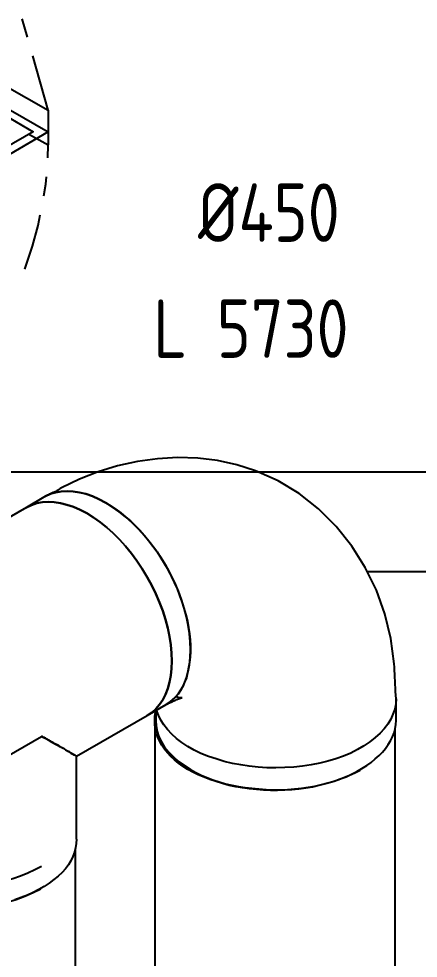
# Model space of a CAD drawing. Header units: metres. Extents: x 20 to 415, y 5 to 292.
# Drawn here: x 270.56 to 277.67, y 181.25 to 197.97 of the extents above; entities that cross this region are included whole.
import ezdxf

# ---------------------------------------------------------------- set-up
doc = ezdxf.new("R2010")
doc.units = ezdxf.units.M
for name, color, linetype in [('ВОЗДУХОВОДЫ', 7, 'Continuous'), ('ИЗОЛЯЦИЯ', 3, 'Continuous'), ('ОБОЗНАЧЕНИЯ', 7, 'Continuous')]:
    doc.layers.add(name, color=color, linetype=linetype)
doc.styles.add('GOST', font='isocpeur.ttf')

msp = doc.modelspace()

# ---------------------------------------------------------------- linework, layer by layer
at = {"layer": 'ВОЗДУХОВОДЫ'}
for points in [[(270.417, 196.192), (270.82, 195.957), (268.054, 194.365), (264.634, 196.343)], [(277.273, 185.866), (277.268, 185.931), (277.265, 185.995), (277.262, 186.058), (277.259, 186.121), (277.256, 186.183), (277.254, 186.244), (277.251, 186.305), (277.248, 186.366), (277.244, 186.426), (277.239, 186.487), (277.183, 186.936), (277.076, 187.375), (276.923, 187.799), (276.724, 188.203), (276.485, 188.582), (276.208, 188.93), (275.895, 189.244), (275.55, 189.517), (275.176, 189.745), (274.775, 189.923), (274.442, 190.031), (274.098, 190.105), (273.746, 190.147), (273.389, 190.157), (273.03, 190.136), (272.673, 190.087), (272.321, 190.009), (271.976, 189.905), (271.642, 189.775), (271.322, 189.621), (271.302, 189.606), (271.282, 189.593), (271.262, 189.58), (271.241, 189.568), (271.22, 189.556), (271.198, 189.545), (271.176, 189.534), (271.153, 189.524), (271.129, 189.514), (271.105, 189.504)], [(271.038, 189.47), (270.702, 189.269)], [(271.038, 189.47), (271.126, 189.51), (271.22, 189.538), (271.319, 189.556), (271.422, 189.562), (271.53, 189.556), (271.641, 189.539), (271.755, 189.51), (271.872, 189.47), (271.99, 189.417), (272.11, 189.353)], [(273.183, 185.766), (273.265, 185.817), (273.338, 185.88), (273.403, 185.954), (273.46, 186.038), (273.508, 186.133), (273.548, 186.236), (273.579, 186.35), (273.601, 186.471), (273.614, 186.601), (273.619, 186.738), (273.614, 186.881), (273.601, 187.027), (273.579, 187.175), (273.548, 187.326), (273.508, 187.478), (273.46, 187.63), (273.403, 187.782), (273.338, 187.933), (273.265, 188.083), (273.183, 188.23), (273.095, 188.373), (273.001, 188.511), (272.902, 188.642), (272.798, 188.768), (272.691, 188.886), (272.58, 188.996), (272.466, 189.099), (272.349, 189.193), (272.23, 189.278), (272.11, 189.353), (271.99, 189.417), (271.872, 189.47), (271.755, 189.51), (271.641, 189.539), (271.53, 189.556), (271.422, 189.562), (271.319, 189.556), (271.22, 189.538), (271.126, 189.51), (271.038, 189.47)], [(270.702, 189.269), (257.494, 181.642)], [(272.848, 185.565), (272.929, 185.62), (273.003, 185.687), (273.068, 185.763), (273.124, 185.849), (273.173, 185.944), (273.212, 186.047), (273.243, 186.159), (273.266, 186.278), (273.279, 186.404), (273.284, 186.537), (273.279, 186.68), (273.266, 186.826), (273.243, 186.974), (273.212, 187.125), (273.173, 187.277), (273.124, 187.429), (273.068, 187.581), (273.003, 187.732), (272.929, 187.881), (272.848, 188.029), (272.759, 188.176), (272.665, 188.318), (272.567, 188.452), (272.463, 188.58), (272.356, 188.699), (272.244, 188.811), (272.13, 188.914), (272.014, 189.008), (271.895, 189.093), (271.775, 189.168), (271.655, 189.229), (271.536, 189.279), (271.42, 189.318), (271.306, 189.346), (271.195, 189.363), (271.087, 189.369), (270.984, 189.362), (270.885, 189.344), (270.791, 189.313), (270.702, 189.269)], [(270.702, 189.269), (270.791, 189.313), (270.885, 189.344), (270.984, 189.362), (271.087, 189.369), (271.195, 189.363), (271.306, 189.346), (271.42, 189.318), (271.536, 189.279), (271.655, 189.229), (271.775, 189.168), (271.895, 189.093), (272.014, 189.008), (272.13, 188.914), (272.244, 188.811), (272.355, 188.699), (272.463, 188.58), (272.567, 188.452), (272.665, 188.318), (272.759, 188.176), (272.848, 188.029), (272.929, 187.881), (273.003, 187.732), (273.068, 187.581), (273.124, 187.429), (273.172, 187.277), (273.212, 187.125), (273.243, 186.974), (273.266, 186.826), (273.279, 186.68), (273.284, 186.537), (273.279, 186.404), (273.266, 186.278), (273.243, 186.159), (273.212, 186.047), (273.172, 185.944), (273.124, 185.849), (273.068, 185.763), (273.003, 185.687), (272.929, 185.62), (272.848, 185.565)], [(272.11, 189.353), (272.2, 189.3), (272.289, 189.241), (272.377, 189.176), (272.463, 189.106), (272.548, 189.03), (272.632, 188.95), (272.714, 188.865), (272.794, 188.775), (272.872, 188.68), (272.948, 188.582), (273.022, 188.48), (273.091, 188.375), (273.157, 188.268), (273.218, 188.159), (273.275, 188.048), (273.329, 187.935), (273.378, 187.821), (273.423, 187.706), (273.464, 187.591), (273.502, 187.476), (273.534, 187.361), (273.562, 187.247), (273.584, 187.134), (273.601, 187.024), (273.613, 186.916), (273.619, 186.811), (273.619, 186.708), (273.614, 186.608), (273.602, 186.512), (273.585, 186.42), (273.567, 186.327), (273.544, 186.24), (273.514, 186.16), (273.48, 186.086), (273.441, 186.017), (273.397, 185.955), (273.349, 185.899), (273.297, 185.848), (273.242, 185.804), (273.183, 185.766)], [(272.848, 185.565), (273.183, 185.766)], [(277.273, 185.866), (277.267, 185.772), (277.249, 185.679), (277.219, 185.589), (277.179, 185.501), (277.126, 185.416), (277.063, 185.333), (276.989, 185.253), (276.904, 185.175), (276.809, 185.1), (276.703, 185.028), (276.589, 184.961), (276.467, 184.9), (276.338, 184.845), (276.203, 184.796), (276.062, 184.754), (275.916, 184.718), (275.766, 184.689), (275.612, 184.667), (275.455, 184.651), (275.295, 184.643), (275.135, 184.637), (274.976, 184.638), (274.819, 184.647), (274.664, 184.664), (274.511, 184.687), (274.362, 184.716), (274.216, 184.752), (274.074, 184.794), (273.937, 184.841), (273.803, 184.894), (273.682, 184.953), (273.568, 185.016), (273.464, 185.085), (273.369, 185.158), (273.284, 185.236), (273.208, 185.317), (273.143, 185.401), (273.089, 185.487), (273.047, 185.575), (273.015, 185.665)], [(273.183, 185.766), (273.198, 185.771), (273.213, 185.778), (273.228, 185.785), (273.243, 185.792), (273.258, 185.799), (273.274, 185.807), (273.289, 185.814), (273.304, 185.821), (273.319, 185.827), (273.334, 185.833), (273.354, 185.842), (273.372, 185.851), (273.389, 185.858), (273.405, 185.865), (273.42, 185.871), (273.433, 185.875), (273.444, 185.879), (273.454, 185.881), (273.462, 185.883), (273.468, 185.883)], [(273.468, 185.883), (273.467, 185.883), (273.466, 185.883), (273.463, 185.883), (273.46, 185.883), (273.455, 185.883), (273.45, 185.883), (273.443, 185.883), (273.436, 185.883), (273.427, 185.883), (273.418, 185.883), (273.413, 185.884), (273.407, 185.885), (273.402, 185.887), (273.397, 185.889), (273.391, 185.892), (273.384, 185.894), (273.377, 185.896), (273.369, 185.898), (273.36, 185.899), (273.351, 185.9)], [(277.273, 185.481), (277.273, 185.866)], [(272.982, 185.464), (272.982, 185.479), (272.982, 185.494), (272.982, 185.51), (272.983, 185.526), (272.984, 185.542), (272.986, 185.558), (272.988, 185.575), (272.99, 185.593), (272.994, 185.612), (272.999, 185.632)], [(272.999, 185.648), (272.999, 185.481)], [(271.591, 184.844), (272.848, 185.565)], [(272.982, 185.464), (272.982, 177.955)], [(276.636, 184.592), (276.543, 184.544), (276.445, 184.498), (276.344, 184.456), (276.238, 184.417), (276.129, 184.381), (276.017, 184.349), (275.902, 184.32), (275.785, 184.295), (275.667, 184.274), (275.546, 184.257), (275.42, 184.245), (275.294, 184.237), (275.167, 184.234), (275.04, 184.235), (274.914, 184.24), (274.789, 184.25), (274.665, 184.263), (274.543, 184.28), (274.423, 184.301), (274.306, 184.324), (274.187, 184.356), (274.073, 184.391), (273.963, 184.428), (273.858, 184.469), (273.757, 184.513), (273.662, 184.56), (273.571, 184.609), (273.486, 184.662), (273.407, 184.718), (273.334, 184.777), (273.267, 184.839), (273.207, 184.903), (273.154, 184.97), (273.109, 185.038), (273.07, 185.108), (273.038, 185.179), (273.014, 185.25), (272.996, 185.322), (272.985, 185.393), (272.982, 185.464)], [(272.999, 185.481), (273.005, 185.381), (273.025, 185.284), (273.057, 185.189), (273.101, 185.097), (273.158, 185.007), (273.227, 184.921), (273.308, 184.838), (273.4, 184.758), (273.504, 184.682), (273.619, 184.609)], [(273.619, 184.609), (273.712, 184.556), (273.809, 184.507), (273.911, 184.462), (274.017, 184.421), (274.126, 184.385), (274.238, 184.353), (274.353, 184.326), (274.47, 184.304), (274.588, 184.287), (274.708, 184.274), (274.835, 184.261), (274.961, 184.252), (275.088, 184.247), (275.215, 184.247), (275.341, 184.251), (275.466, 184.26), (275.59, 184.273), (275.712, 184.291), (275.832, 184.313), (275.949, 184.341), (276.063, 184.369), (276.174, 184.401), (276.281, 184.438), (276.384, 184.479), (276.483, 184.523), (276.577, 184.572), (276.667, 184.623), (276.752, 184.677), (276.831, 184.734), (276.904, 184.794), (276.972, 184.855), (277.033, 184.918), (277.087, 184.983), (277.135, 185.05), (277.177, 185.118), (277.211, 185.188), (277.238, 185.26), (277.257, 185.332), (277.269, 185.406), (277.273, 185.481)], [(277.256, 177.904), (277.256, 185.313)], [(268.959, 184.039), (270.97, 185.196)], [(271.591, 184.844), (271.591, 184.844), (271.586, 184.844), (271.582, 184.846), (271.579, 184.848), (271.576, 184.85), (271.574, 184.852), (271.571, 184.855), (271.569, 184.857), (271.566, 184.859), (271.562, 184.86), (271.557, 184.861), (271.552, 184.865), (271.547, 184.869), (271.542, 184.872), (271.537, 184.875), (271.532, 184.877), (271.527, 184.88), (271.522, 184.883), (271.517, 184.886), (271.512, 184.89), (271.507, 184.894), (271.502, 184.895), (271.497, 184.896), (271.492, 184.898), (271.487, 184.901), (271.482, 184.905), (271.477, 184.909), (271.472, 184.913), (271.467, 184.918), (271.462, 184.923), (271.457, 184.928), (271.451, 184.928), (271.445, 184.93), (271.438, 184.932), (271.431, 184.935), (271.423, 184.938), (271.416, 184.942), (271.408, 184.947), (271.401, 184.951), (271.395, 184.956), (271.39, 184.961), (271.384, 184.966), (271.379, 184.97), (271.374, 184.973), (271.369, 184.975), (271.364, 184.978), (271.359, 184.98), (271.354, 184.983), (271.349, 184.987), (271.344, 184.99), (271.339, 184.995), (271.334, 184.995), (271.329, 184.997), (271.324, 184.998), (271.319, 185.001), (271.314, 185.003), (271.309, 185.006), (271.304, 185.008), (271.299, 185.01), (271.294, 185.011), (271.289, 185.012), (271.288, 185.016), (271.287, 185.02), (271.285, 185.023), (271.282, 185.026), (271.279, 185.028), (271.275, 185.031), (271.27, 185.034), (271.265, 185.037), (271.26, 185.041), (271.255, 185.045), (271.25, 185.046), (271.245, 185.047), (271.24, 185.049), (271.235, 185.051), (271.23, 185.053), (271.225, 185.056), (271.22, 185.058), (271.215, 185.06), (271.21, 185.061), (271.205, 185.062), (271.2, 185.067), (271.195, 185.072), (271.19, 185.077), (271.184, 185.081), (271.178, 185.085), (271.171, 185.088), (271.164, 185.091), (271.156, 185.093), (271.148, 185.095), (271.138, 185.095), (271.138, 185.1), (271.136, 185.104), (271.135, 185.106), (271.132, 185.109), (271.13, 185.11), (271.127, 185.111), (271.125, 185.112), (271.123, 185.112), (271.122, 185.112), (271.121, 185.112), (271.117, 185.117), (271.113, 185.12), (271.11, 185.123), (271.107, 185.125), (271.105, 185.127), (271.102, 185.128), (271.099, 185.129), (271.096, 185.129), (271.092, 185.129), (271.088, 185.129), (271.083, 185.133), (271.08, 185.137), (271.076, 185.14), (271.074, 185.142), (271.071, 185.144), (271.069, 185.145), (271.066, 185.145), (271.063, 185.145), (271.059, 185.146), (271.054, 185.146), (271.054, 185.146), (271.054, 185.147), (271.054, 185.149), (271.053, 185.151), (271.052, 185.154), (271.051, 185.156), (271.049, 185.159), (271.046, 185.161), (271.042, 185.162), (271.021, 185.162), (271.021, 185.163), (271.021, 185.164), (271.021, 185.166), (271.021, 185.168), (271.021, 185.171), (271.021, 185.173), (271.021, 185.176), (271.021, 185.177), (271.021, 185.179), (271.021, 185.179), (271.016, 185.179), (271.013, 185.179), (271.01, 185.179), (271.008, 185.179), (271.006, 185.179), (271.005, 185.179), (271.004, 185.179), (271.004, 185.179), (271.004, 185.179), (271.004, 185.179), (270.999, 185.18), (270.996, 185.181), (270.993, 185.183), (270.991, 185.185), (270.989, 185.188), (270.988, 185.19), (270.988, 185.192), (270.987, 185.194), (270.987, 185.195), (270.987, 185.196), (270.983, 185.196), (270.979, 185.196), (270.976, 185.196), (270.974, 185.196), (270.973, 185.196), (270.972, 185.196), (270.971, 185.196), (270.971, 185.196), (270.97, 185.196), (270.97, 185.196)], [(270.97, 185.196), (271.054, 185.151), (271.133, 185.108), (271.207, 185.066), (271.276, 185.027), (271.339, 184.991), (271.397, 184.957), (271.447, 184.927), (271.491, 184.9), (271.528, 184.878), (271.557, 184.861)], [(273.619, 184.995), (273.619, 184.995), (273.619, 184.995)], [(271.591, 183.754), (271.591, 184.844)], [(275.115, 184.233), (275.115, 184.243)], [(271.591, 183.369), (271.591, 183.754)], [(271.591, 183.369), (271.587, 183.289), (271.575, 183.21), (271.554, 183.133), (271.526, 183.057), (271.49, 182.983), (271.446, 182.911), (271.394, 182.842), (271.333, 182.775), (271.265, 182.71), (271.188, 182.648), (271.105, 182.585), (271.016, 182.525), (270.921, 182.47), (270.821, 182.419), (270.717, 182.372), (270.608, 182.328), (270.495, 182.289)], [(271.574, 174.619), (271.574, 183.201)], [(270.97, 182.883), (270.851, 182.82), (270.726, 182.762), (270.594, 182.71), (270.457, 182.664), (270.315, 182.623), (270.168, 182.588), (270.017, 182.56), (269.863, 182.538), (269.706, 182.523), (269.546, 182.514), (269.385, 182.513), (269.225, 182.52), (269.067, 182.534), (268.911, 182.555), (268.758, 182.583), (268.609, 182.618), (268.465, 182.659), (268.327, 182.706), (268.195, 182.758), (268.071, 182.816)], [(270.954, 182.48), (270.818, 182.409), (270.673, 182.344), (270.52, 182.287), (270.36, 182.238), (270.193, 182.198), (270.021, 182.166), (269.844, 182.142), (269.663, 182.128), (269.48, 182.123), (269.294, 182.128), (269.11, 182.139), (268.929, 182.158), (268.753, 182.187), (268.583, 182.225), (268.418, 182.271), (268.261, 182.325), (268.112, 182.387), (267.971, 182.456), (267.84, 182.532), (267.719, 182.615)]]:
    msp.add_lwpolyline(points, dxfattribs=at)
at = {"layer": 'ИЗОЛЯЦИЯ'}
for points in [[(270.717, 197.638), (270.622, 197.967)], [(271.088, 196.343), (270.811, 197.309)], [(270.317, 196.778), (271.088, 196.343)], [(270.417, 196.343), (271.088, 195.957)], [(271.088, 196.343), (271.088, 195.957)], [(271.088, 195.957), (270.218, 195.452)], [(271.088, 195.957), (271.088, 195.725)], [(270.753, 195.907), (271.088, 195.722)], [(271.08, 195.494), (271.088, 195.722)], [(271.08, 195.494), (271.088, 195.722)], [(271.088, 195.722), (271.089, 195.722)], [(271.088, 195.722), (271.089, 195.722)], [(271.042, 195.021), (271.055, 195.153)], [(271.042, 195.021), (271.055, 195.153)], [(271.01, 194.815), (271.042, 195.021)], [(271.01, 194.815), (271.042, 195.021)], [(270.907, 194.291), (270.947, 194.479)], [(270.907, 194.291), (270.947, 194.479)], [(270.807, 193.92), (270.907, 194.291)], [(270.807, 193.92), (270.907, 194.291)], [(270.686, 193.548), (270.807, 193.92)], [(270.686, 193.548), (270.807, 193.92)], [(270.672, 193.512), (270.686, 193.548)], [(270.672, 193.512), (270.686, 193.548)]]:
    msp.add_lwpolyline(points, dxfattribs=at)
at = {"layer": 'ОБОЗНАЧЕНИЯ'}
for points in [[(267.048, 189.906), (279.452, 189.906)], [(276.77, 188.129), (281.497, 188.129)]]:
    msp.add_lwpolyline(points, dxfattribs=at)

# ---------------------------------------------------------------- texts
at = {"layer": 'ОБОЗНАЧЕНИЯ', "style": 'GOST', "width": 0.8}
for s, p in [('%%c450', (273.751, 193.997)), ('L 5730', (272.957, 191.933))]:
    msp.add_text(s, height=1.0398, dxfattribs=at).set_placement(p)

doc.saveas('drawing.dxf')
